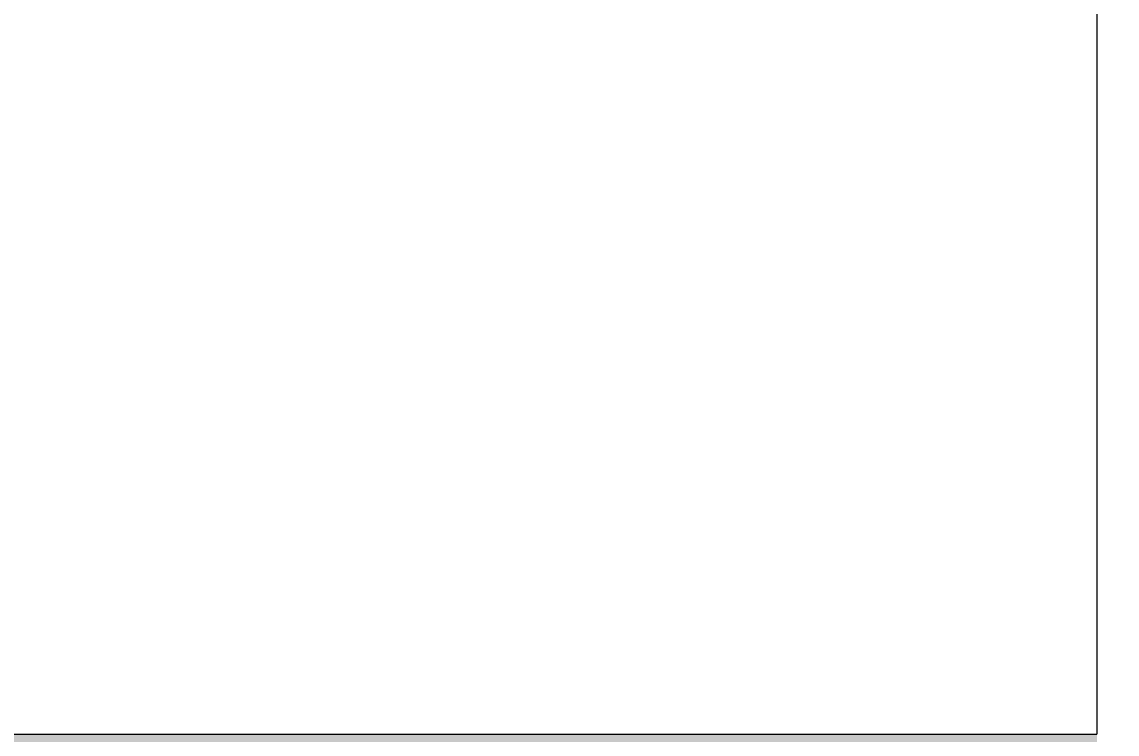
# Model space of a CAD drawing. Header units: millimetres. Extents: x -60946 to 138510, y -262288 to 24501.
# Drawn here: x -13318.8 to -13086.4, y -186998.5 to -186847.4 of the extents above; entities that cross this region are included whole.
import ezdxf

# ---------------------------------------------------------------- set-up
doc = ezdxf.new("R2010")
doc.units = ezdxf.units.MM
for name, color, linetype, lineweight in [('0) 1 вып перегородка', 7, 'Continuous', 60), ('Размеры', 7, 'Continuous', 9), ('Стены внутренние', 7, 'Continuous', 18), ('Стены наружные', 7, 'Continuous', 18)]:
    doc.layers.add(name, color=color, linetype=linetype, lineweight=lineweight)
doc.styles.add('GOST Common_2', font='', dxfattribs={"width": 0.9, "height": 250})
doc.styles.get('GOST Common_2').set_extended_font_data('GOST Common')
doc.dimstyles.new('ADSK_Основной_2_0_3', dxfattribs={"dimscale": 304.8, "dimtxt": 201.142999, "dimasz": 0.463911, "dimexe": 0.328084, "dimexo": 0.328084, "dimgap": 0.164042, "dimtad": 1, "dimdec": 3, "dimrnd": 0.001, "dimdsep": 46, "dimtxsty": 'GOST Common_2', "dimblk1": 'OBLIQUE', "dimblk2": 'OBLIQUE', "dimsah": 1, "dimcen": 0.09, "dimdle": 0.328084, "dimazin": 2, "dimtfac": 1, "dimtdec": 4, "dimtix": 1, "dimtmove": 0, "dimatfit": 3, "dimfxl": 1, "dimtvp": 1, "dimtolj": 1, "dimtzin": 0, "dimlwd": 20, "dimlwe": 20, "dimarcsym": 2})

# ---------------------------------------------------------------- blocks, each defined once
blk = doc.blocks.new('_Oblique')
at = {"color": 0, "linetype": 'ByBlock', "lineweight": -2}
blk.add_line((-0.5, -0.5), (0.5, 0.5), dxfattribs=at)
blk = doc.blocks.new('*D6398')
at = {"layer": 'Defpoints', "color": 0, "transparency": 16777216}
for p in [(-13090.64, -186423.61), (-13090.64, -186523.6), (-13515.64, -186998.49)]:
    blk.add_point(p, dxfattribs=at)
at = {"layer": 'Размеры', "color": 0, "lineweight": 20, "transparency": 16777216}
for p, q in [((-13515.64, -186898.49), (-13515.64, -186423.6)), ((-13515.64, -186523.6), (-13657.04, -186523.6)), ((-13515.64, -186523.6), (-13090.64, -186523.6)), ((-13090.64, -186523.6), (-12949.24, -186523.6)), ((-13090.64, -186523.61), (-13090.64, -186623.6))]:
    blk.add_line(p, q, dxfattribs=at)
at = {"layer": 'Размеры', "color": 0, "lineweight": 20, "transparency": 16777216, "xscale": 141.4, "yscale": 141.4, "zscale": 141.4}
blk.add_blockref('_Oblique', (-13515.64, -186523.6), dxfattribs=at)
at = {"layer": 'Размеры', "color": 0, "lineweight": 20, "transparency": 16777216, "xscale": 141.4, "yscale": 141.4, "zscale": 141.4, "rotation": 180}
blk.add_blockref('_Oblique', (-13090.64, -186523.6), dxfattribs=at)
at = {"layer": 'Размеры', "color": 0, "lineweight": 9, "transparency": 16777216, "insert": (-13303.14, -186348.6), "char_height": 250, "width": 474.5611, "attachment_point": 5, "style": 'GOST Common_2'}
blk.add_mtext('\\A1;425', dxfattribs=at)

msp = doc.modelspace()

# ---------------------------------------------------------------- hatches: boundary and pattern name
at = {"layer": '0) 1 вып перегородка', "true_color": 0x000080}
msp.add_hatch(color=176, dxfattribs=at).paths.add_polyline_path([(-13205.6259, -187023.4914), (-13090.6385, -187023.4914), (-13090.6385, -186998.4914), (-13490.6385, -186998.4914), (-13490.6385, -187023.4914), (-13440.6385, -187023.4914)])
at = {"layer": 'Стены наружные', "lineweight": 9}
h = msp.add_hatch(dxfattribs=at)
h.set_pattern_fill('FP_2', color=256, style=0, pattern_type=2)
h.set_pattern_definition([(45, (9.36, -198628.46), (84.1895, 308.696), [396.875, -79.375, 3.353, -76.022])])
h.paths.add_polyline_path([(-12890.6385, -187623.4914), (-12890.6385, -186498.4914), (-13090.6385, -186498.4914), (-13090.6385, -187623.4914), (-12915.6385, -187623.4914)])
h.paths.add_polyline_path([(-12890.6385, -184948.4914), (-12890.6385, -184023.4914), (-13090.6385, -184023.4914), (-13090.6385, -184948.4914)])

# ---------------------------------------------------------------- linework, layer by layer
at = {"layer": 'Стены внутренние', "lineweight": 5}
msp.add_line((-13515.6385, -186998.4914), (-13090.6385, -186998.4914), dxfattribs=at)
at = {"layer": 'Стены наружные', "lineweight": 9}
msp.add_line((-13090.6385, -186498.4914), (-13090.6385, -186998.4914), dxfattribs=at)

# ---------------------------------------------------------------- dimensions: what is measured, and where the dimension line sits
at = {"layer": 'Размеры', "lineweight": 9}
dim = msp.add_linear_dim(base=(-13090.6385, -186523.5965), p1=(-13515.6385, -186998.4914), p2=(-13090.6385, -186423.6116), dimstyle='ADSK_Основной_2_0_3', override={"dimpost": '<>', "dimfxl": 714.920827}, dxfattribs=at)
dim.commit()
dim.dimension.update_dxf_attribs({"geometry": '*D6398', "text_midpoint": (-13303.1385, -186348.5965)})

doc.saveas('drawing.dxf')
